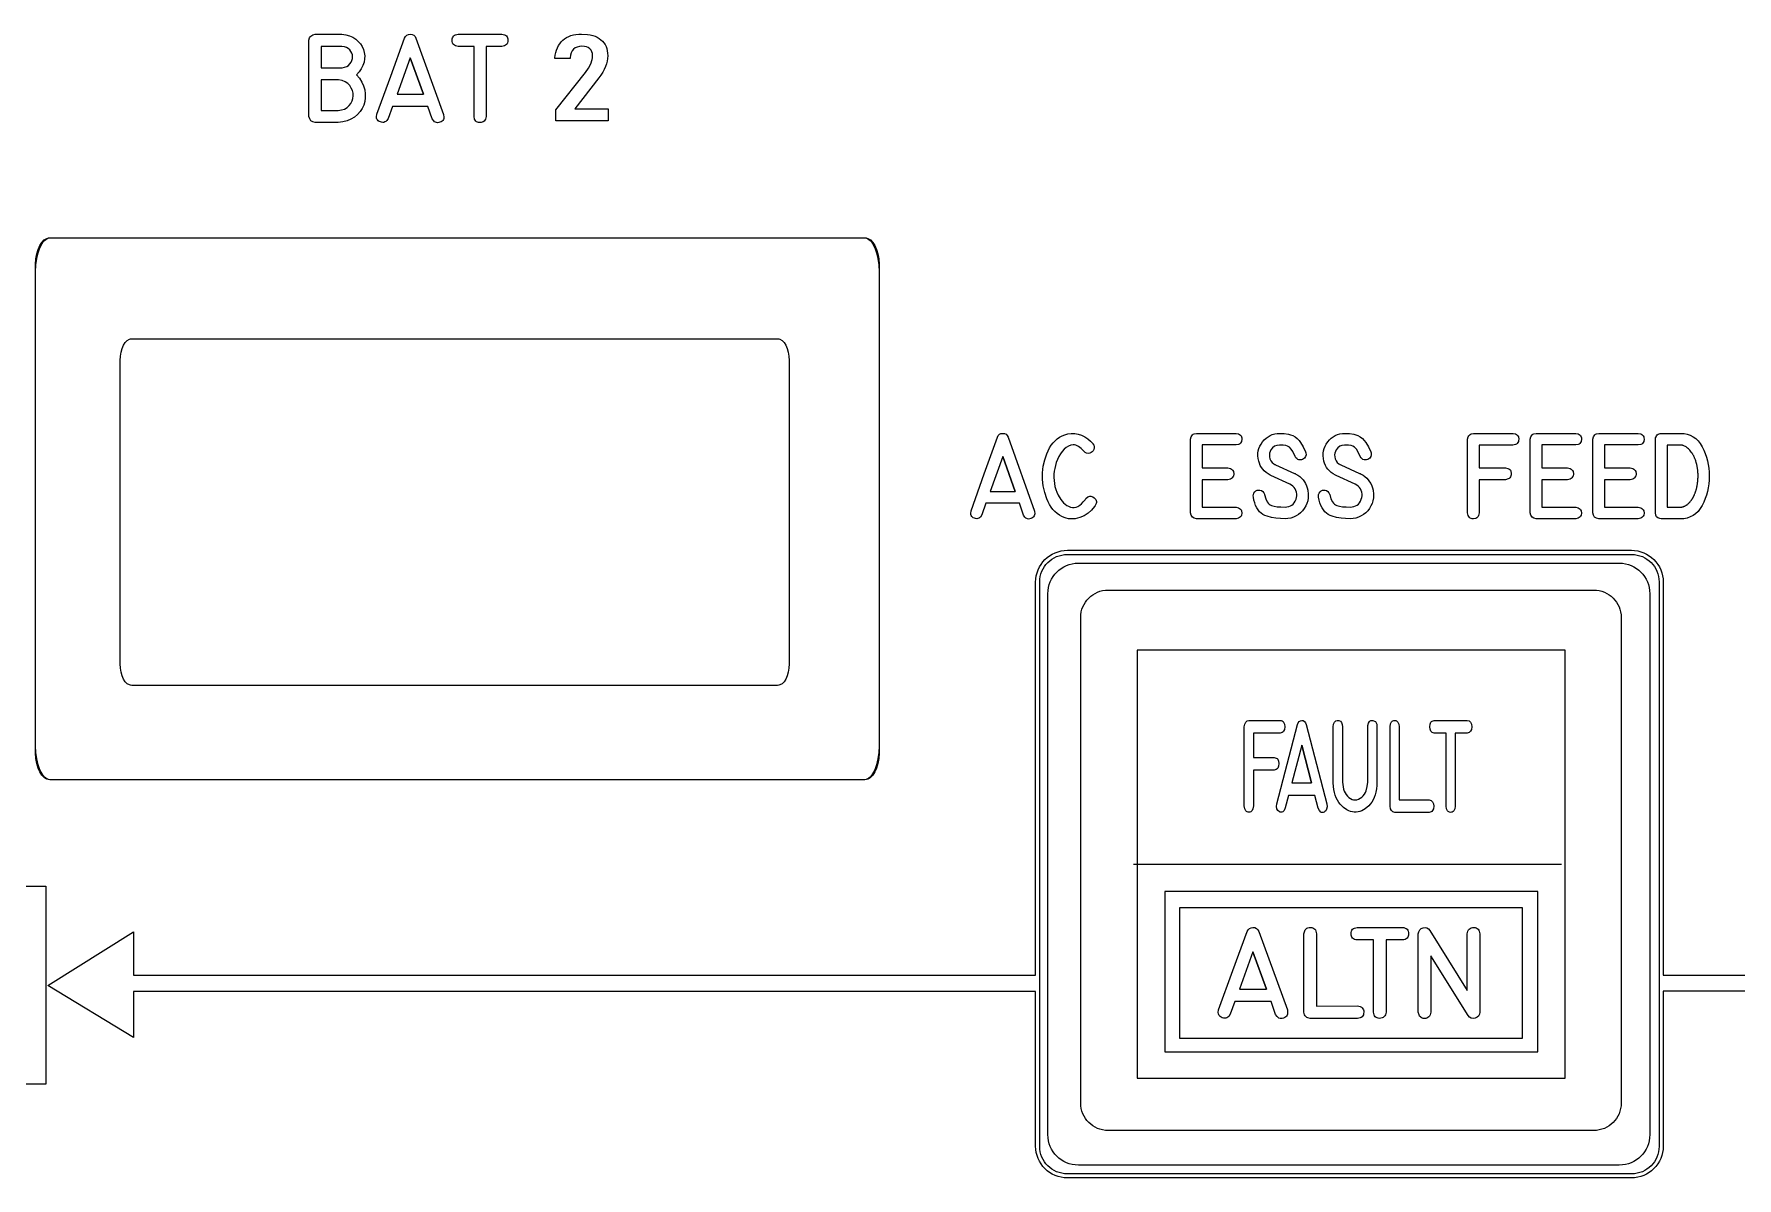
# Model space of a CAD drawing. Extents: x 27 to 704, y 10 to 614.
# Drawn here: x 381.8 to 445.4, y 316.6 to 359.4 of the extents above; entities that cross this region are included whole.
import ezdxf

# ---------------------------------------------------------------- set-up
doc = ezdxf.new("R2010")
doc.units = 0
for name, color, linetype in [('_BACKPANEL', 5, 'CONTINUOUS'), ('_ENGRAVING', 105, 'CONTINUOUS'), ('_LABELS', 30, 'CONTINUOUS'), ('_TOPLAYER', 1, 'CONTINUOUS')]:
    doc.layers.add(name, color=color, linetype=linetype)

msp = doc.modelspace()

# ---------------------------------------------------------------- linework, layer by layer
at = {"layer": '_BACKPANEL'}
for points in [[(382.344, 351.75), (412.819, 351.75), (412.872, 351.745), (412.924, 351.73), (412.974, 351.705), (413.023, 351.672), (413.112, 351.581), (413.189, 351.461), (413.253, 351.315), (413.301, 351.148), (413.332, 350.963), (413.343, 350.764), (413.343, 332.485), (413.332, 332.287), (413.301, 332.102), (413.253, 331.934), (413.189, 331.788), (413.112, 331.668), (413.023, 331.577), (412.974, 331.544), (412.924, 331.52), (412.872, 331.505), (412.819, 331.5), (382.344, 331.5), (382.291, 331.505), (382.239, 331.52), (382.189, 331.544), (382.14, 331.577), (382.051, 331.668), (381.974, 331.788), (381.91, 331.934), (381.862, 332.102), (381.831, 332.287), (381.82, 332.485), (381.82, 350.764), (381.831, 350.963), (381.862, 351.148), (381.91, 351.315), (381.974, 351.461), (382.051, 351.581), (382.14, 351.672), (382.189, 351.705), (382.239, 351.73), (382.291, 351.745)], [(420.378, 339.918), (441.473, 339.918), (441.578, 339.913), (441.681, 339.897), (441.779, 339.872), (441.874, 339.838), (441.964, 339.795), (442.048, 339.743), (442.127, 339.684), (442.2, 339.618), (442.266, 339.545), (442.325, 339.466), (442.377, 339.381), (442.42, 339.291), (442.454, 339.197), (442.48, 339.098), (442.495, 338.996), (442.5, 338.891), (442.5, 317.796), (442.495, 317.69), (442.48, 317.588), (442.454, 317.49), (442.42, 317.395), (442.377, 317.305), (442.325, 317.221), (442.266, 317.141), (442.2, 317.069), (442.127, 317.002), (442.048, 316.943), (441.964, 316.892), (441.874, 316.849), (441.779, 316.814), (441.681, 316.789), (441.578, 316.774), (441.473, 316.768), (420.378, 316.768), (420.272, 316.774), (420.17, 316.789), (420.071, 316.814), (419.977, 316.849), (419.887, 316.892), (419.803, 316.943), (419.723, 317.002), (419.651, 317.069), (419.584, 317.141), (419.525, 317.221), (419.474, 317.305), (419.431, 317.395), (419.396, 317.49), (419.371, 317.588), (419.356, 317.69), (419.35, 317.796), (419.35, 338.891), (419.356, 338.996), (419.371, 339.098), (419.396, 339.197), (419.431, 339.291), (419.474, 339.381), (419.525, 339.466), (419.584, 339.545), (419.651, 339.618), (419.723, 339.684), (419.803, 339.743), (419.887, 339.795), (419.977, 339.838), (420.071, 339.872), (420.17, 339.897), (420.272, 339.913)]]:
    msp.add_lwpolyline(points, close=True, dxfattribs=at)
at = {"layer": '_ENGRAVING'}
for points in [[(393.267, 359.363), (393.414, 359.342), (393.549, 359.304), (393.672, 359.249), (393.782, 359.177), (393.879, 359.093), (393.959, 359.001), (394.023, 358.901), (394.072, 358.793), (394.103, 358.678), (394.118, 358.56), (394.114, 358.439), (394.094, 358.313), (394.054, 358.189), (393.993, 358.07), (393.911, 357.956), (393.809, 357.846), (393.921, 357.713), (394.01, 357.575), (394.076, 357.431), (394.119, 357.282), (394.139, 357.133), (394.14, 356.988), (394.12, 356.849), (394.081, 356.715), (394.022, 356.588), (393.945, 356.471), (393.85, 356.364), (393.736, 356.267), (393.606, 356.185), (393.462, 356.123), (393.302, 356.081), (393.128, 356.059), (393.123, 356.059), (392.265, 356.059), (392.176, 356.083), (392.109, 356.129), (392.062, 356.195), (392.036, 356.283), (392.036, 359.134), (392.061, 359.223), (392.081, 359.26), (392.107, 359.291), (392.175, 359.338), (392.265, 359.363)], [(394.575, 356.37), (395.092, 357.792), (395.611, 359.214), (395.644, 359.279), (395.69, 359.325), (395.75, 359.353), (395.822, 359.363), (395.895, 359.354), (395.954, 359.327), (396.001, 359.28), (396.035, 359.214), (397.069, 356.362), (397.078, 356.259), (397.072, 356.214), (397.059, 356.175), (397.038, 356.141), (397.009, 356.112), (396.973, 356.088), (396.93, 356.069), (396.885, 356.056), (396.842, 356.052), (396.802, 356.057), (396.765, 356.07), (396.73, 356.091), (396.698, 356.12), (396.642, 356.204), (396.475, 356.666), (395.161, 356.666), (394.999, 356.216), (394.942, 356.131), (394.91, 356.102), (394.874, 356.081), (394.836, 356.068), (394.795, 356.064), (394.752, 356.069), (394.706, 356.082), (394.662, 356.102), (394.626, 356.127), (394.598, 356.156), (394.578, 356.19), (394.565, 356.228), (394.561, 356.271)], [(398.205, 356.285), (398.205, 358.908), (397.613, 358.908), (397.514, 358.929), (397.475, 358.948), (397.443, 358.973), (397.419, 359.005), (397.401, 359.042), (397.391, 359.085), (397.388, 359.135), (397.391, 359.184), (397.402, 359.227), (397.42, 359.265), (397.444, 359.296), (397.476, 359.322), (397.514, 359.341), (397.613, 359.363), (399.25, 359.363), (399.347, 359.342), (399.386, 359.322), (399.417, 359.297), (399.442, 359.265), (399.459, 359.228), (399.47, 359.184), (399.473, 359.135), (399.47, 359.085), (399.46, 359.041), (399.442, 359.004), (399.418, 358.973), (399.387, 358.947), (399.348, 358.928), (399.25, 358.908), (398.66, 358.908), (398.66, 356.285), (398.631, 356.185), (398.609, 356.146), (398.582, 356.114), (398.549, 356.089), (398.512, 356.072), (398.469, 356.062), (398.422, 356.059), (398.374, 356.063), (398.333, 356.074), (398.297, 356.092), (398.267, 356.117), (398.243, 356.149), (398.224, 356.187)], [(402.224, 359.368), (402.448, 359.354), (402.549, 359.338), (402.643, 359.315), (402.73, 359.286), (402.81, 359.25), (402.883, 359.207), (402.95, 359.158), (403.009, 359.103), (403.061, 359.042), (403.104, 358.976), (403.14, 358.904), (403.168, 358.826), (403.187, 358.742), (403.199, 358.653), (403.203, 358.557), (403.203, 358.551), (403.198, 358.457), (403.182, 358.36), (403.156, 358.26), (403.119, 358.156), (403.071, 358.049), (403.014, 357.943), (402.947, 357.835), (402.87, 357.727), (401.978, 356.577), (403.214, 356.577), (403.214, 356.124), (401.266, 356.125), (401.266, 356.54), (402.368, 357.926), (402.483, 358.095), (402.568, 358.257), (402.62, 358.411), (402.633, 358.482), (402.637, 358.549), (402.637, 358.557), (402.631, 358.638), (402.611, 358.709), (402.579, 358.77), (402.534, 358.82), (402.477, 358.86), (402.409, 358.888), (402.329, 358.905), (402.237, 358.911), (402.145, 358.904), (402.062, 358.882), (401.99, 358.847), (401.927, 358.798), (401.876, 358.736), (401.837, 358.662), (401.81, 358.575), (401.797, 358.476), (401.797, 358.46), (401.23, 358.46), (401.23, 358.476), (401.243, 358.58), (401.262, 358.678), (401.288, 358.77), (401.322, 358.856), (401.362, 358.935), (401.409, 359.008), (401.464, 359.075), (401.525, 359.136), (401.592, 359.19), (401.666, 359.237), (401.745, 359.277), (401.829, 359.31), (401.919, 359.335), (402.015, 359.353), (402.117, 359.364)], [(393.267, 358.905), (392.492, 358.905), (392.492, 358.109), (393.272, 358.109), (393.365, 358.126), (393.446, 358.156), (393.514, 358.198), (393.569, 358.254), (393.612, 358.317), (393.642, 358.382), (393.659, 358.449), (393.664, 358.518), (393.657, 358.587), (393.638, 358.653), (393.606, 358.716), (393.562, 358.776), (393.506, 358.828), (393.438, 358.867), (393.358, 358.892)], [(396.311, 357.119), (395.82, 358.474), (395.327, 357.119)], [(395.82, 358.474), (396.311, 357.119)], [(393.123, 356.516), (393.252, 356.531), (393.365, 356.566), (393.461, 356.62), (393.541, 356.693), (393.604, 356.778), (393.65, 356.868), (393.679, 356.963), (393.69, 357.062), (393.684, 357.161), (393.661, 357.258), (393.619, 357.351), (393.56, 357.442), (393.483, 357.522), (393.388, 357.584), (393.275, 357.629), (393.143, 357.656), (392.492, 357.656), (392.492, 356.516)], [(416.784, 341.549), (417.275, 342.925), (417.767, 344.301), (417.799, 344.363), (417.843, 344.408), (417.899, 344.435), (417.968, 344.444), (418.037, 344.436), (418.093, 344.409), (418.138, 344.364), (418.17, 344.301), (419.152, 341.541), (419.161, 341.441), (419.155, 341.398), (419.142, 341.36), (419.122, 341.327), (419.095, 341.298), (419.061, 341.275), (419.02, 341.257), (418.936, 341.241), (418.898, 341.245), (418.862, 341.258), (418.829, 341.278), (418.799, 341.306), (418.746, 341.388), (418.588, 341.834), (417.34, 341.834), (417.187, 341.399), (417.133, 341.317), (417.102, 341.288), (417.068, 341.268), (417.032, 341.256), (416.993, 341.253), (416.952, 341.257), (416.908, 341.27), (416.867, 341.289), (416.833, 341.313), (416.806, 341.341), (416.787, 341.374), (416.775, 341.411), (416.771, 341.452)], [(421.425, 341.747), (421.412, 341.727), (421.404, 341.716), (421.398, 341.706), (421.285, 341.572), (421.155, 341.459), (421.01, 341.367), (420.847, 341.295), (420.762, 341.269), (420.678, 341.252), (420.593, 341.244), (420.509, 341.245), (420.425, 341.255), (420.342, 341.274), (420.259, 341.302), (420.176, 341.339), (420.083, 341.392), (419.997, 341.454), (419.916, 341.524), (419.843, 341.603), (419.775, 341.689), (419.714, 341.785), (419.66, 341.889), (419.612, 342.001), (419.535, 342.237), (419.483, 342.477), (419.457, 342.722), (419.457, 342.972), (419.483, 343.218), (419.535, 343.455), (419.613, 343.681), (419.717, 343.897), (419.779, 343.997), (419.848, 344.088), (419.923, 344.168), (420.005, 344.239), (420.094, 344.3), (420.189, 344.351), (420.291, 344.393), (420.4, 344.424), (420.528, 344.444), (420.656, 344.442), (420.785, 344.418), (420.912, 344.373), (421.035, 344.312), (421.145, 344.239), (421.244, 344.156), (421.332, 344.06), (421.34, 344.05), (421.368, 344.002), (421.382, 343.951), (421.383, 343.899), (421.369, 343.844), (421.344, 343.794), (421.31, 343.754), (421.268, 343.724), (421.217, 343.705), (421.159, 343.697), (421.104, 343.707), (421.051, 343.733), (421, 343.776), (420.898, 343.882), (420.798, 343.957), (420.701, 343.999), (420.652, 344.009), (420.605, 344.011), (420.512, 343.997), (420.425, 343.966), (420.342, 343.917), (420.265, 343.851), (420.193, 343.771), (420.127, 343.68), (420.068, 343.579), (420.015, 343.467), (419.97, 343.352), (419.935, 343.24), (419.909, 343.133), (419.893, 343.029), (419.883, 342.914), (419.88, 342.8), (419.885, 342.685), (419.898, 342.57), (419.919, 342.457), (419.949, 342.347), (419.988, 342.24), (420.037, 342.137), (420.134, 341.976), (420.188, 341.908), (420.244, 341.848), (420.304, 341.796), (420.366, 341.753), (420.431, 341.718), (420.5, 341.691), (420.569, 341.676), (420.639, 341.675), (420.708, 341.688), (420.776, 341.715), (420.844, 341.756), (420.912, 341.811), (420.979, 341.88), (421.046, 341.964), (421.075, 342.004), (421.148, 342.067), (421.185, 342.085), (421.223, 342.094), (421.261, 342.094), (421.3, 342.084), (421.339, 342.066), (421.379, 342.038), (421.442, 341.972), (421.46, 341.937), (421.47, 341.901), (421.472, 341.864), (421.465, 341.826)], [(426.688, 344.009), (425.419, 344.009), (425.419, 343.155), (426.387, 343.155), (426.482, 343.129), (426.519, 343.108), (426.55, 343.083), (426.573, 343.053), (426.59, 343.018), (426.604, 342.933), (426.59, 342.848), (426.573, 342.813), (426.549, 342.783), (426.519, 342.757), (426.481, 342.737), (426.387, 342.712), (425.419, 342.712), (425.419, 341.686), (426.688, 341.686), (426.783, 341.66), (426.82, 341.64), (426.85, 341.615), (426.874, 341.585), (426.891, 341.55), (426.904, 341.466), (426.891, 341.382), (426.874, 341.347), (426.85, 341.318), (426.82, 341.293), (426.783, 341.273), (426.688, 341.247), (425.206, 341.247), (425.121, 341.271), (425.056, 341.315), (425.012, 341.381), (424.989, 341.469), (424.989, 344.226), (425.013, 344.317), (425.058, 344.384), (425.087, 344.408), (425.122, 344.426), (425.206, 344.444), (426.688, 344.444), (426.783, 344.424), (426.82, 344.406), (426.85, 344.381), (426.874, 344.351), (426.89, 344.315), (426.9, 344.273), (426.904, 344.225), (426.89, 344.136), (426.873, 344.1), (426.849, 344.07), (426.819, 344.046), (426.782, 344.028)], [(428.871, 342.949), (428.895, 342.938), (428.923, 342.924), (428.947, 342.91), (428.971, 342.895), (428.996, 342.88), (429.068, 342.827), (429.133, 342.769), (429.191, 342.706), (429.242, 342.638), (429.285, 342.566), (429.321, 342.488), (429.35, 342.406), (429.371, 342.318), (429.388, 342.176), (429.384, 342.029), (429.365, 341.925), (429.335, 341.825), (429.292, 341.729), (429.237, 341.637), (429.173, 341.552), (429.1, 341.477), (429.02, 341.412), (428.932, 341.358), (428.832, 341.312), (428.731, 341.279), (428.628, 341.259), (428.523, 341.252), (428.347, 341.258), (428.176, 341.275), (428.008, 341.304), (427.845, 341.345), (427.767, 341.373), (427.695, 341.411), (427.628, 341.458), (427.568, 341.516), (427.513, 341.583), (427.464, 341.659), (427.421, 341.746), (427.384, 341.842), (427.356, 341.948), (427.335, 342.058), (427.329, 342.112), (427.337, 342.163), (427.357, 342.211), (427.389, 342.256), (427.43, 342.292), (427.476, 342.315), (427.526, 342.325), (427.581, 342.321), (427.637, 342.302), (427.684, 342.271), (427.721, 342.226), (427.75, 342.168), (427.754, 342.154), (427.798, 342.002), (427.855, 341.884), (427.889, 341.838), (427.926, 341.8), (427.967, 341.771), (428.011, 341.75), (428.111, 341.722), (428.23, 341.702), (428.366, 341.692), (428.52, 341.691), (428.592, 341.695), (428.658, 341.709), (428.719, 341.731), (428.773, 341.763), (428.821, 341.803), (428.864, 341.852), (428.901, 341.911), (428.932, 341.978), (428.951, 342.043), (428.96, 342.109), (428.959, 342.176), (428.947, 342.244), (428.926, 342.31), (428.897, 342.371), (428.86, 342.425), (428.814, 342.474), (428.763, 342.512), (428.698, 342.548), (427.989, 342.865), (427.966, 342.877), (427.883, 342.926), (427.808, 342.981), (427.742, 343.04), (427.684, 343.104), (427.634, 343.173), (427.592, 343.247), (427.559, 343.326), (427.534, 343.409), (427.514, 343.508), (427.504, 343.604), (427.506, 343.698), (427.518, 343.789), (427.542, 343.877), (427.576, 343.963), (427.621, 344.046), (427.677, 344.127), (427.741, 344.201), (427.809, 344.266), (427.883, 344.32), (427.961, 344.365), (428.044, 344.4), (428.132, 344.425), (428.225, 344.44), (428.322, 344.444), (428.491, 344.44), (428.65, 344.409), (428.727, 344.389), (428.805, 344.359), (428.896, 344.308), (428.975, 344.249), (429.043, 344.182), (429.1, 344.106), (429.198, 343.938), (429.286, 343.758), (429.299, 343.717), (429.304, 343.644), (429.284, 343.578), (429.246, 343.519), (429.214, 343.491), (429.173, 343.467), (429.13, 343.453), (429.086, 343.45), (429.039, 343.456), (428.994, 343.472), (428.955, 343.498), (428.922, 343.535), (428.894, 343.581), (428.809, 343.766), (428.754, 343.853), (428.682, 343.923), (428.617, 343.96), (428.547, 343.986), (428.448, 344.003), (428.307, 344.007), (428.21, 343.995), (428.126, 343.961), (428.054, 343.904), (427.993, 343.826), (427.962, 343.768), (427.943, 343.706), (427.935, 343.64), (427.938, 343.572), (427.956, 343.49), (427.989, 343.418), (428.036, 343.356), (428.097, 343.303), (428.111, 343.293), (428.128, 343.283), (428.145, 343.275), (428.163, 343.267)], [(431.308, 342.949), (431.333, 342.938), (431.36, 342.924), (431.385, 342.91), (431.409, 342.895), (431.434, 342.88), (431.506, 342.827), (431.571, 342.769), (431.629, 342.706), (431.679, 342.638), (431.723, 342.566), (431.759, 342.488), (431.787, 342.406), (431.809, 342.318), (431.826, 342.176), (431.821, 342.029), (431.803, 341.925), (431.773, 341.825), (431.73, 341.729), (431.675, 341.637), (431.61, 341.552), (431.538, 341.477), (431.458, 341.412), (431.37, 341.358), (431.27, 341.312), (431.169, 341.279), (431.066, 341.259), (430.961, 341.252), (430.785, 341.258), (430.614, 341.275), (430.446, 341.304), (430.282, 341.345), (430.205, 341.373), (430.132, 341.411), (430.066, 341.458), (430.006, 341.516), (429.951, 341.583), (429.902, 341.659), (429.859, 341.746), (429.821, 341.842), (429.794, 341.948), (429.772, 342.058), (429.767, 342.112), (429.775, 342.163), (429.794, 342.211), (429.827, 342.256), (429.868, 342.292), (429.914, 342.315), (429.964, 342.325), (430.019, 342.321), (430.075, 342.302), (430.122, 342.271), (430.159, 342.226), (430.187, 342.168), (430.192, 342.154), (430.236, 342.002), (430.293, 341.884), (430.327, 341.838), (430.364, 341.8), (430.405, 341.771), (430.449, 341.75), (430.549, 341.722), (430.667, 341.702), (430.804, 341.692), (430.958, 341.691), (431.03, 341.695), (431.096, 341.709), (431.156, 341.731), (431.211, 341.763), (431.259, 341.803), (431.302, 341.852), (431.339, 341.911), (431.37, 341.978), (431.389, 342.043), (431.398, 342.109), (431.397, 342.176), (431.385, 342.244), (431.364, 342.31), (431.335, 342.371), (431.297, 342.425), (431.252, 342.474), (431.2, 342.512), (431.135, 342.548), (430.426, 342.865), (430.403, 342.877), (430.321, 342.926), (430.246, 342.981), (430.18, 343.04), (430.122, 343.104), (430.072, 343.173), (430.03, 343.247), (429.997, 343.326), (429.972, 343.409), (429.951, 343.508), (429.942, 343.604), (429.944, 343.698), (429.956, 343.789), (429.979, 343.877), (430.014, 343.963), (430.059, 344.046), (430.115, 344.127), (430.179, 344.201), (430.247, 344.266), (430.321, 344.32), (430.399, 344.365), (430.482, 344.4), (430.57, 344.425), (430.663, 344.44), (430.76, 344.444), (430.929, 344.44), (431.088, 344.409), (431.165, 344.389), (431.243, 344.359), (431.333, 344.308), (431.413, 344.249), (431.481, 344.182), (431.538, 344.106), (431.636, 343.938), (431.723, 343.758), (431.737, 343.717), (431.742, 343.644), (431.722, 343.578), (431.684, 343.519), (431.651, 343.491), (431.611, 343.467), (431.568, 343.453), (431.523, 343.45), (431.477, 343.456), (431.432, 343.472), (431.393, 343.498), (431.359, 343.535), (431.331, 343.581), (431.246, 343.766), (431.192, 343.853), (431.12, 343.923), (431.055, 343.96), (430.985, 343.986), (430.886, 344.003), (430.745, 344.007), (430.648, 343.995), (430.564, 343.961), (430.491, 343.904), (430.431, 343.826), (430.4, 343.768), (430.38, 343.706), (430.372, 343.64), (430.376, 343.572), (430.394, 343.49), (430.426, 343.418), (430.473, 343.356), (430.535, 343.303), (430.549, 343.293), (430.566, 343.283), (430.583, 343.275), (430.601, 343.267)], [(435.342, 341.469), (435.342, 344.223), (435.366, 344.314), (435.385, 344.351), (435.41, 344.381), (435.44, 344.406), (435.474, 344.425), (435.559, 344.444), (437.041, 344.444), (437.135, 344.424), (437.171, 344.405), (437.201, 344.381), (437.224, 344.35), (437.241, 344.314), (437.254, 344.224), (437.251, 344.176), (437.241, 344.134), (437.224, 344.097), (437.2, 344.067), (437.17, 344.043), (437.133, 344.025), (437.038, 344.006), (435.772, 344.006), (435.772, 343.152), (436.76, 343.152), (436.852, 343.133), (436.889, 343.115), (436.919, 343.091), (436.943, 343.062), (436.96, 343.028), (436.974, 342.941), (436.971, 342.895), (436.962, 342.854), (436.945, 342.818), (436.922, 342.787), (436.892, 342.761), (436.855, 342.74), (436.76, 342.713), (435.772, 342.713), (435.772, 341.469), (435.753, 341.375), (435.736, 341.337), (435.713, 341.307), (435.684, 341.283), (435.65, 341.265), (435.565, 341.25), (435.519, 341.253), (435.479, 341.263), (435.443, 341.28), (435.413, 341.304), (435.387, 341.334), (435.367, 341.372)], [(439.383, 344.009), (438.113, 344.009), (438.113, 343.155), (439.081, 343.155), (439.176, 343.129), (439.214, 343.108), (439.244, 343.083), (439.268, 343.053), (439.285, 343.018), (439.298, 342.933), (439.284, 342.848), (439.267, 342.813), (439.243, 342.783), (439.213, 342.757), (439.176, 342.737), (439.081, 342.712), (438.113, 342.712), (438.113, 341.686), (439.383, 341.686), (439.477, 341.66), (439.514, 341.64), (439.545, 341.615), (439.568, 341.585), (439.585, 341.55), (439.599, 341.466), (439.585, 341.382), (439.568, 341.347), (439.545, 341.318), (439.514, 341.293), (439.477, 341.273), (439.383, 341.247), (437.901, 341.247), (437.815, 341.271), (437.75, 341.315), (437.706, 341.381), (437.683, 341.469), (437.683, 344.226), (437.708, 344.317), (437.752, 344.384), (437.782, 344.408), (437.816, 344.426), (437.901, 344.444), (439.383, 344.444), (439.477, 344.424), (439.514, 344.406), (439.545, 344.381), (439.568, 344.351), (439.585, 344.315), (439.595, 344.273), (439.598, 344.225), (439.584, 344.136), (439.567, 344.1), (439.544, 344.07), (439.514, 344.046), (439.477, 344.028)], [(441.724, 344.009), (440.455, 344.009), (440.455, 343.155), (441.422, 343.155), (441.518, 343.129), (441.555, 343.108), (441.585, 343.083), (441.609, 343.053), (441.626, 343.018), (441.639, 342.933), (441.625, 342.848), (441.608, 342.813), (441.585, 342.783), (441.554, 342.757), (441.517, 342.737), (441.422, 342.712), (440.455, 342.712), (440.455, 341.686), (441.724, 341.686), (441.819, 341.66), (441.856, 341.64), (441.886, 341.615), (441.91, 341.585), (441.927, 341.55), (441.94, 341.466), (441.927, 341.382), (441.91, 341.347), (441.886, 341.318), (441.856, 341.293), (441.819, 341.273), (441.724, 341.247), (440.242, 341.247), (440.157, 341.271), (440.092, 341.315), (440.048, 341.381), (440.024, 341.469), (440.024, 344.226), (440.049, 344.317), (440.093, 344.384), (440.123, 344.408), (440.158, 344.426), (440.242, 344.444), (441.724, 344.444), (441.819, 344.424), (441.856, 344.406), (441.886, 344.381), (441.909, 344.351), (441.926, 344.315), (441.936, 344.273), (441.939, 344.225), (441.926, 344.136), (441.909, 344.1), (441.885, 344.07), (441.855, 344.046), (441.818, 344.028)], [(442.58, 344.444), (443.301, 344.444), (443.432, 344.437), (443.553, 344.413), (443.667, 344.374), (443.771, 344.32), (443.868, 344.249), (443.956, 344.163), (444.036, 344.062), (444.107, 343.945), (444.17, 343.818), (444.224, 343.689), (444.27, 343.556), (444.308, 343.42), (444.337, 343.281), (444.358, 343.139), (444.371, 342.994), (444.375, 342.846), (444.371, 342.698), (444.358, 342.552), (444.337, 342.41), (444.308, 342.271), (444.27, 342.136), (444.224, 342.003), (444.169, 341.873), (444.106, 341.747), (444.035, 341.63), (443.955, 341.528), (443.867, 341.442), (443.771, 341.372), (443.666, 341.318), (443.553, 341.279), (443.431, 341.255), (443.301, 341.247), (442.58, 341.247), (442.583, 341.247), (442.58, 341.247), (442.525, 341.257), (442.455, 341.285), (442.406, 341.329), (442.377, 341.391), (442.367, 341.469), (442.366, 341.469), (442.367, 344.226), (442.366, 344.238), (442.372, 344.28), (442.385, 344.318), (442.405, 344.353), (442.432, 344.384), (442.465, 344.411), (442.501, 344.429), (442.54, 344.441), (442.582, 344.444)], [(443.301, 341.688), (443.308, 341.688), (443.315, 341.688), (443.321, 341.688), (443.327, 341.689), (443.334, 341.69), (443.343, 341.691), (443.349, 341.691), (443.357, 341.692), (443.363, 341.693), (443.37, 341.694), (443.383, 341.697), (443.389, 341.699), (443.396, 341.703), (443.403, 341.704), (443.412, 341.706), (443.418, 341.708), (443.425, 341.711), (443.439, 341.717), (443.455, 341.723), (443.461, 341.726), (443.468, 341.73), (443.481, 341.738), (443.496, 341.745), (443.502, 341.749), (443.51, 341.755), (443.523, 341.764), (443.53, 341.768), (443.539, 341.773), (443.545, 341.778), (443.553, 341.784), (443.559, 341.788), (443.566, 341.794), (443.582, 341.806), (443.594, 341.819), (443.6, 341.825), (443.608, 341.833), (443.614, 341.839), (443.621, 341.847), (443.635, 341.859), (443.641, 341.866), (443.649, 341.873), (443.655, 341.88), (443.663, 341.889), (443.675, 341.905), (443.689, 341.922), (443.701, 341.939), (443.707, 341.948), (443.715, 341.956), (443.72, 341.965), (443.727, 341.975), (443.732, 341.985), (443.739, 341.995), (443.752, 342.014), (443.757, 342.024), (443.764, 342.034), (443.769, 342.044), (443.776, 342.054), (443.785, 342.075), (443.791, 342.086), (443.798, 342.098), (443.803, 342.108), (443.81, 342.12), (443.814, 342.131), (443.819, 342.143), (443.83, 342.167), (443.84, 342.192), (443.844, 342.204), (443.85, 342.217), (443.853, 342.229), (443.859, 342.243), (443.866, 342.268), (443.87, 342.281), (443.876, 342.295), (443.883, 342.321), (443.892, 342.348), (443.895, 342.361), (443.899, 342.376), (443.902, 342.389), (443.906, 342.404), (443.909, 342.416), (443.912, 342.431), (443.917, 342.46), (443.919, 342.474), (443.923, 342.488), (443.925, 342.502), (443.928, 342.517), (443.932, 342.546), (443.935, 342.56), (443.938, 342.576), (443.941, 342.606), (443.942, 342.619), (443.945, 342.635), (443.948, 342.665), (443.949, 342.695), (443.951, 342.726), (443.952, 342.755), (443.953, 342.77), (443.955, 342.787), (443.956, 342.8), (443.957, 342.816), (443.957, 342.83), (443.957, 342.846), (443.957, 342.861), (443.957, 342.876), (443.956, 342.89), (443.955, 342.907), (443.955, 342.921), (443.955, 342.936), (443.952, 342.968), (443.951, 342.996), (443.948, 343.029), (443.946, 343.057), (443.943, 343.086), (443.941, 343.1), (443.94, 343.116), (443.934, 343.146), (443.931, 343.159), (443.929, 343.174), (443.925, 343.203), (443.92, 343.233), (443.912, 343.261), (443.908, 343.288), (443.903, 343.301), (443.9, 343.316), (443.896, 343.329), (443.892, 343.344), (443.885, 343.37), (443.877, 343.397), (443.872, 343.409), (443.868, 343.422), (443.859, 343.449), (443.85, 343.473), (443.844, 343.485), (443.84, 343.498), (443.834, 343.509), (443.83, 343.522), (443.819, 343.545), (443.81, 343.567), (443.799, 343.591), (443.793, 343.601), (443.788, 343.611), (443.776, 343.633), (443.764, 343.653), (443.757, 343.663), (443.752, 343.673), (443.739, 343.692), (443.733, 343.701), (443.729, 343.711), (443.703, 343.747), (443.678, 343.781), (443.651, 343.812), (443.623, 343.842), (443.597, 343.868), (443.568, 343.892), (443.539, 343.915), (443.51, 343.936), (443.482, 343.953), (443.455, 343.967), (443.425, 343.978), (443.396, 343.989), (443.383, 343.993), (443.37, 343.998), (443.343, 344.003), (443.315, 344.004), (443.308, 344.004), (443.301, 344.004), (442.796, 344.004), (442.796, 341.688)], [(418.432, 342.273), (417.966, 343.584), (417.498, 342.273)], [(417.966, 343.584), (418.432, 342.273)], [(420.796, 339.593), (441.012, 339.593), (441.129, 339.587), (441.242, 339.57), (441.352, 339.542), (441.457, 339.504), (441.557, 339.456), (441.651, 339.399), (441.739, 339.333), (441.82, 339.26), (441.894, 339.179), (441.959, 339.091), (442.016, 338.997), (442.064, 338.897), (442.102, 338.792), (442.131, 338.682), (442.148, 338.568), (442.154, 338.451), (442.154, 318.235), (442.148, 318.118), (442.131, 318.005), (442.102, 317.895), (442.064, 317.79), (442.016, 317.69), (441.959, 317.596), (441.894, 317.508), (441.82, 317.427), (441.739, 317.353), (441.651, 317.288), (441.557, 317.231), (441.457, 317.183), (441.352, 317.144), (441.242, 317.116), (441.129, 317.099), (441.012, 317.093), (420.796, 317.093), (420.679, 317.099), (420.565, 317.116), (420.455, 317.144), (420.35, 317.183), (420.25, 317.231), (420.156, 317.288), (420.068, 317.353), (419.987, 317.427), (419.914, 317.508), (419.848, 317.596), (419.791, 317.69), (419.743, 317.79), (419.705, 317.895), (419.677, 318.005), (419.66, 318.118), (419.654, 318.235), (419.654, 338.451), (419.66, 338.568), (419.677, 338.682), (419.705, 338.792), (419.743, 338.897), (419.791, 338.997), (419.848, 339.091), (419.914, 339.179), (419.987, 339.26), (420.068, 339.333), (420.156, 339.399), (420.25, 339.456), (420.35, 339.504), (420.455, 339.542), (420.565, 339.57), (420.679, 339.587)]]:
    msp.add_lwpolyline(points, close=True, dxfattribs=at)
for points in [[(446.465, 323.592), (442.654, 323.592), (442.654, 317.806), (442.648, 317.684), (442.63, 317.565), (442.6, 317.451), (442.56, 317.341), (442.51, 317.237), (442.451, 317.139), (442.382, 317.047), (442.306, 316.963), (442.221, 316.886), (442.13, 316.818), (442.032, 316.758), (441.927, 316.708), (441.818, 316.668), (441.704, 316.639), (441.585, 316.621), (441.463, 316.615), (420.388, 316.615), (420.266, 316.621), (420.147, 316.639), (420.033, 316.668), (419.923, 316.708), (419.819, 316.758), (419.721, 316.818), (419.63, 316.886), (419.545, 316.963), (419.468, 317.047), (419.4, 317.139), (419.34, 317.237), (419.29, 317.341), (419.25, 317.451), (419.221, 317.565), (419.203, 317.684), (419.197, 317.806), (419.197, 323.587), (385.474, 323.587), (385.474, 321.858), (382.275, 323.804), (385.474, 325.808), (385.474, 324.189), (419.197, 324.189), (419.197, 338.881), (419.203, 339.003), (419.221, 339.122), (419.25, 339.236), (419.29, 339.345), (419.34, 339.449), (419.4, 339.548), (419.468, 339.639), (419.545, 339.724), (419.63, 339.8), (419.721, 339.869), (419.819, 339.928), (419.923, 339.978), (420.033, 340.018), (420.147, 340.047), (420.266, 340.065), (420.388, 340.072), (441.463, 340.072), (441.585, 340.065), (441.704, 340.047), (441.818, 340.018), (441.927, 339.978), (442.032, 339.928), (442.13, 339.869), (442.221, 339.8), (442.306, 339.724), (442.382, 339.639), (442.451, 339.548), (442.51, 339.449), (442.56, 339.345), (442.6, 339.236), (442.63, 339.122), (442.648, 339.003), (442.654, 338.881), (442.654, 324.194), (446.465, 324.194)], [(351.166, 327.523), (382.2, 327.523), (382.2, 320.119)], [(382.2, 320.119), (351.17, 320.119), (351.17, 327.513)]]:
    msp.add_lwpolyline(points, dxfattribs=at)
at = {"layer": '_LABELS'}
for points in [[(438.995, 320.342), (438.995, 336.344), (422.995, 336.344), (422.995, 320.342)], [(426.995, 330.517), (426.995, 333.477), (427.014, 333.575), (427.049, 333.647), (427.1, 333.694), (427.167, 333.715), (428.341, 333.715), (428.38, 333.708), (428.415, 333.694), (428.444, 333.673), (428.467, 333.647), (428.499, 333.575), (428.509, 333.478), (428.499, 333.381), (428.467, 333.31), (428.443, 333.284), (428.413, 333.264), (428.379, 333.251), (428.338, 333.244), (427.336, 333.244), (427.336, 332.326), (428.118, 332.326), (428.191, 332.305), (428.22, 332.286), (428.244, 332.261), (428.276, 332.192), (428.288, 332.099), (428.278, 332.005), (428.246, 331.933), (428.222, 331.905), (428.193, 331.883), (428.118, 331.854), (427.336, 331.854), (427.336, 330.517), (427.321, 330.416), (427.289, 330.343), (427.266, 330.317), (427.239, 330.298), (427.207, 330.287), (427.172, 330.282), (427.135, 330.285), (427.103, 330.296), (427.075, 330.314), (427.051, 330.339), (427.015, 330.413)], [(428.209, 330.603), (428.597, 332.082), (428.987, 333.561), (429.012, 333.628), (429.047, 333.676), (429.091, 333.705), (429.146, 333.715), (429.2, 333.706), (429.245, 333.678), (429.28, 333.629), (429.306, 333.561), (430.083, 330.594), (430.09, 330.486), (430.075, 330.4), (430.038, 330.334), (430.011, 330.309), (429.979, 330.289), (429.944, 330.276), (429.912, 330.272), (429.882, 330.276), (429.854, 330.29), (429.804, 330.342), (429.762, 330.43), (429.637, 330.91), (428.649, 330.91), (428.527, 330.442), (428.485, 330.354), (428.46, 330.323), (428.433, 330.301), (428.405, 330.288), (428.374, 330.284), (428.341, 330.289), (428.307, 330.303), (428.247, 330.349), (428.211, 330.414), (428.198, 330.499)], [(431.956, 331.411), (431.956, 331.378), (431.951, 331.277), (431.935, 331.153), (431.913, 331.037), (431.884, 330.93), (431.85, 330.831), (431.808, 330.741), (431.761, 330.658), (431.707, 330.585), (431.647, 330.52), (431.518, 330.414), (431.452, 330.373), (431.385, 330.34), (431.317, 330.316), (431.248, 330.3), (431.177, 330.291), (431.106, 330.291), (431.035, 330.299), (430.966, 330.315), (430.898, 330.34), (430.831, 330.372), (430.703, 330.46), (430.581, 330.581), (430.524, 330.653), (430.475, 330.733), (430.432, 330.821), (430.397, 330.917), (430.368, 331.02), (430.346, 331.132), (430.33, 331.251), (430.322, 331.378), (430.322, 331.411), (430.322, 333.48), (430.335, 333.571), (430.369, 333.646), (430.412, 333.694), (430.466, 333.715), (430.528, 333.71), (430.588, 333.682), (430.63, 333.634), (430.655, 333.567), (430.664, 333.48), (430.664, 331.411), (430.686, 331.231), (430.707, 331.149), (430.734, 331.074), (430.768, 331.005), (430.809, 330.942), (430.856, 330.885), (430.909, 330.834), (430.966, 330.793), (431.024, 330.763), (431.083, 330.747), (431.142, 330.743), (431.202, 330.751), (431.263, 330.772), (431.325, 330.805), (431.387, 330.851), (431.44, 330.9), (431.485, 330.957), (431.523, 331.02), (431.553, 331.089), (431.595, 331.243), (431.615, 331.411), (431.615, 333.48), (431.618, 333.526), (431.64, 333.615), (431.677, 333.676), (431.702, 333.695), (431.731, 333.708), (431.801, 333.712), (431.869, 333.69), (431.895, 333.67), (431.917, 333.644), (431.946, 333.574), (431.956, 333.48)], [(432.617, 330.277), (432.55, 330.297), (432.499, 330.342), (432.464, 330.413), (432.445, 330.51), (432.445, 333.477), (432.465, 333.583), (432.502, 333.657), (432.526, 333.683), (432.554, 333.701), (432.586, 333.712), (432.622, 333.715), (432.658, 333.71), (432.689, 333.698), (432.716, 333.679), (432.739, 333.653), (432.771, 333.579), (432.787, 333.477), (432.787, 330.745), (433.906, 330.747), (433.981, 330.722), (434.01, 330.7), (434.034, 330.673), (434.066, 330.601), (434.076, 330.506), (434.065, 330.412), (434.032, 330.342), (434.008, 330.316), (433.979, 330.297), (433.905, 330.277)], [(434.542, 330.514), (434.542, 333.242), (434.097, 333.242), (434.022, 333.264), (433.993, 333.284), (433.97, 333.31), (433.938, 333.382), (433.928, 333.478), (433.938, 333.574), (433.97, 333.646), (433.994, 333.673), (434.023, 333.693), (434.097, 333.715), (435.327, 333.715), (435.4, 333.694), (435.429, 333.673), (435.453, 333.647), (435.484, 333.575), (435.495, 333.478), (435.485, 333.381), (435.453, 333.309), (435.43, 333.283), (435.401, 333.263), (435.367, 333.25), (435.327, 333.242), (434.883, 333.242), (434.883, 330.514), (434.862, 330.41), (434.825, 330.336), (434.801, 330.31), (434.772, 330.292), (434.74, 330.282), (434.705, 330.279), (434.669, 330.283), (434.638, 330.295), (434.611, 330.313), (434.588, 330.339), (434.556, 330.412)], [(429.513, 331.381), (429.144, 332.791), (428.774, 331.381)], [(429.144, 332.791), (429.513, 331.381)], [(424.022, 327.326), (424.022, 327.184), (424.022, 321.326), (437.968, 321.326), (437.968, 327.326)], [(424.593, 326.728), (437.379, 326.728), (437.379, 321.826), (424.593, 321.826)], [(426.036, 322.9), (426.569, 324.363), (427.103, 325.825), (427.138, 325.891), (427.185, 325.939), (427.247, 325.968), (427.321, 325.978), (427.396, 325.969), (427.458, 325.941), (427.506, 325.893), (427.541, 325.825), (428.607, 322.892), (428.616, 322.785), (428.61, 322.74), (428.596, 322.699), (428.574, 322.664), (428.545, 322.634), (428.508, 322.61), (428.464, 322.59), (428.417, 322.577), (428.373, 322.573), (428.331, 322.578), (428.293, 322.591), (428.257, 322.612), (428.224, 322.643), (428.166, 322.729), (427.995, 323.204), (426.64, 323.204), (426.473, 322.741), (426.414, 322.654), (426.381, 322.624), (426.344, 322.602), (426.305, 322.589), (426.263, 322.586), (426.218, 322.59), (426.171, 322.604), (426.126, 322.624), (426.089, 322.65), (426.06, 322.68), (426.039, 322.714), (426.026, 322.754), (426.021, 322.798)], [(429.461, 322.578), (429.37, 322.598), (429.332, 322.617), (429.3, 322.643), (429.273, 322.675), (429.252, 322.713), (429.225, 322.809), (429.225, 325.742), (429.253, 325.847), (429.276, 325.887), (429.303, 325.921), (429.336, 325.946), (429.375, 325.964), (429.419, 325.974), (429.468, 325.977), (429.517, 325.973), (429.56, 325.961), (429.597, 325.942), (429.628, 325.916), (429.654, 325.883), (429.673, 325.844), (429.694, 325.742), (429.694, 323.041), (431.229, 323.043), (431.332, 323.018), (431.372, 322.997), (431.405, 322.97), (431.431, 322.937), (431.449, 322.899), (431.459, 322.855), (431.462, 322.805), (431.458, 322.755), (431.447, 322.711), (431.428, 322.674), (431.402, 322.642), (431.369, 322.617), (431.329, 322.598), (431.227, 322.578)], [(431.83, 322.812), (431.83, 325.51), (431.219, 325.51), (431.165, 325.518), (431.118, 325.531), (431.078, 325.551), (431.045, 325.577), (431.02, 325.61), (431.002, 325.648), (430.991, 325.693), (430.988, 325.743), (430.991, 325.794), (431.002, 325.838), (431.021, 325.877), (431.046, 325.909), (431.079, 325.936), (431.118, 325.956), (431.219, 325.978), (432.907, 325.978), (432.961, 325.97), (433.008, 325.956), (433.047, 325.936), (433.079, 325.91), (433.105, 325.878), (433.123, 325.839), (433.134, 325.794), (433.137, 325.743), (433.134, 325.692), (433.123, 325.647), (433.105, 325.609), (433.08, 325.577), (433.048, 325.551), (433.008, 325.531), (432.961, 325.517), (432.907, 325.51), (432.299, 325.51), (432.299, 322.812), (432.269, 322.709), (432.246, 322.669), (432.218, 322.636), (432.185, 322.611), (432.146, 322.593), (432.102, 322.583), (432.053, 322.58), (432.005, 322.584), (431.962, 322.596), (431.925, 322.614), (431.894, 322.64), (431.869, 322.672), (431.85, 322.712)], [(435.798, 322.809), (435.787, 322.73), (435.755, 322.666), (435.703, 322.619), (435.629, 322.587), (435.549, 322.576), (435.479, 322.588), (435.418, 322.625), (435.367, 322.686), (433.97, 324.921), (433.97, 322.809), (433.942, 322.707), (433.92, 322.667), (433.893, 322.635), (433.861, 322.609), (433.824, 322.591), (433.782, 322.58), (433.735, 322.577), (433.688, 322.58), (433.646, 322.591), (433.609, 322.609), (433.577, 322.635), (433.551, 322.667), (433.529, 322.707), (433.501, 322.809), (433.501, 325.739), (433.522, 325.818), (433.558, 325.882), (433.61, 325.932), (433.678, 325.966), (433.751, 325.98), (433.818, 325.968), (433.878, 325.929), (433.932, 325.863), (435.329, 323.625), (435.329, 325.739), (435.356, 325.843), (435.377, 325.883), (435.405, 325.916), (435.438, 325.942), (435.477, 325.96), (435.521, 325.971), (435.571, 325.974), (435.62, 325.97), (435.664, 325.958), (435.701, 325.94), (435.732, 325.914), (435.758, 325.881), (435.777, 325.841), (435.798, 325.739)], [(427.825, 323.67), (427.32, 325.064), (426.811, 323.67)], [(427.32, 325.064), (427.825, 323.67)]]:
    msp.add_lwpolyline(points, close=True, dxfattribs=at)
msp.add_lwpolyline([(422.856, 328.343), (438.856, 328.343)], dxfattribs=at)
at = {"layer": '_TOPLAYER'}
for points in [[(382.361, 351.753), (412.802, 351.753), (412.857, 351.746), (412.911, 351.727), (412.963, 351.695), (413.012, 351.653), (413.06, 351.599), (413.104, 351.536), (413.184, 351.38), (413.25, 351.192), (413.3, 350.976), (413.332, 350.738), (413.343, 350.481), (413.343, 332.771), (413.332, 332.515), (413.3, 332.276), (413.25, 332.06), (413.184, 331.872), (413.104, 331.717), (413.06, 331.653), (413.012, 331.6), (412.963, 331.557), (412.911, 331.526), (412.857, 331.506), (412.802, 331.5), (382.361, 331.5), (382.306, 331.506), (382.252, 331.526), (382.2, 331.557), (382.151, 331.6), (382.103, 331.653), (382.059, 331.717), (381.979, 331.872), (381.913, 332.06), (381.863, 332.276), (381.831, 332.515), (381.82, 332.771), (381.82, 350.481), (381.831, 350.738), (381.863, 350.976), (381.913, 351.192), (381.979, 351.38), (382.059, 351.536), (382.103, 351.599), (382.151, 351.653), (382.2, 351.695), (382.252, 351.727), (382.306, 351.746)], [(385.411, 347.976), (409.553, 347.976), (409.597, 347.972), (409.639, 347.96), (409.72, 347.912), (409.793, 347.837), (409.856, 347.738), (409.909, 347.618), (409.948, 347.479), (409.973, 347.327), (409.982, 347.163), (409.982, 335.836), (409.973, 335.673), (409.948, 335.52), (409.909, 335.382), (409.856, 335.262), (409.793, 335.162), (409.72, 335.087), (409.639, 335.04), (409.597, 335.028), (409.553, 335.023), (385.411, 335.023), (385.367, 335.028), (385.324, 335.04), (385.244, 335.087), (385.171, 335.162), (385.107, 335.262), (385.055, 335.382), (385.016, 335.52), (384.991, 335.673), (384.982, 335.836), (384.982, 347.163), (384.991, 347.327), (385.016, 347.479), (385.055, 347.618), (385.107, 347.738), (385.171, 347.837), (385.244, 347.912), (385.324, 347.96), (385.367, 347.972)], [(421.908, 338.587), (440.057, 338.587), (440.163, 338.582), (440.265, 338.566), (440.363, 338.541), (440.457, 338.506), (440.547, 338.463), (440.631, 338.412), (440.71, 338.353), (440.783, 338.287), (440.849, 338.214), (440.908, 338.136), (440.959, 338.051), (441.002, 337.961), (441.037, 337.867), (441.062, 337.769), (441.077, 337.667), (441.083, 337.562), (441.083, 319.412), (441.077, 319.307), (441.062, 319.205), (441.037, 319.107), (441.002, 319.012), (440.959, 318.923), (440.908, 318.838), (440.849, 318.759), (440.783, 318.686), (440.71, 318.62), (440.631, 318.561), (440.547, 318.51), (440.457, 318.467), (440.363, 318.433), (440.265, 318.408), (440.163, 318.392), (440.057, 318.387), (421.908, 318.387), (421.803, 318.392), (421.701, 318.408), (421.602, 318.433), (421.508, 318.467), (421.419, 318.51), (421.334, 318.561), (421.255, 318.62), (421.182, 318.686), (421.116, 318.759), (421.057, 318.838), (421.006, 318.923), (420.963, 319.012), (420.929, 319.107), (420.903, 319.205), (420.888, 319.307), (420.883, 319.412), (420.883, 337.562), (420.888, 337.667), (420.903, 337.769), (420.929, 337.867), (420.963, 337.961), (421.006, 338.051), (421.057, 338.136), (421.116, 338.214), (421.182, 338.287), (421.255, 338.353), (421.334, 338.412), (421.419, 338.463), (421.508, 338.506), (421.602, 338.541), (421.701, 338.566), (421.803, 338.582)]]:
    msp.add_lwpolyline(points, close=True, dxfattribs=at)

doc.saveas('drawing.dxf')
